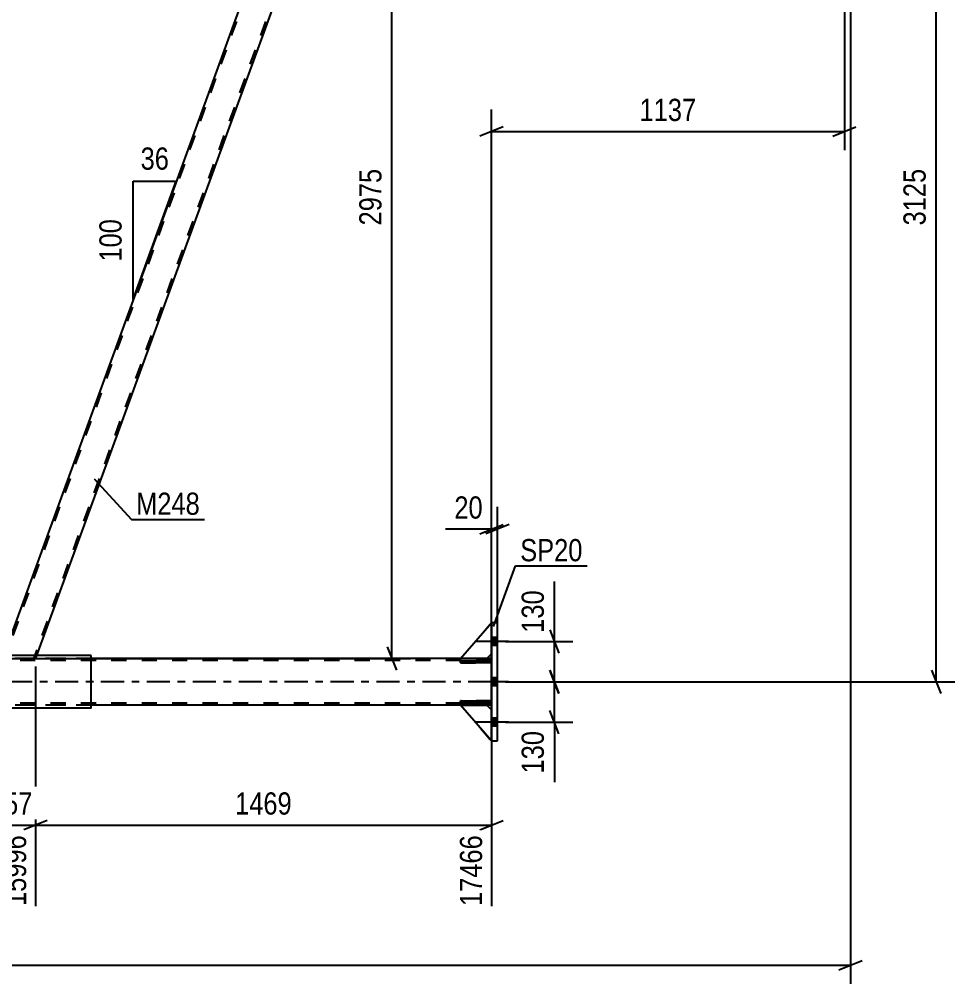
# Model space of a CAD drawing. Header units: millimetres. Extents: x -858 to 331, y -869 to -28.
# Drawn here: x -193.7 to -73.2, y -448.5 to -324.1 of the extents above; entities that cross this region are included whole.
import ezdxf

# ---------------------------------------------------------------- set-up
doc = ezdxf.new("R2010")
doc.units = ezdxf.units.MM
doc.linetypes.add('DXK_LINE_DOT2', pattern=[3.9198, 1.9599, -1.9599])
doc.linetypes.add('DXK_LINE_DOT3', pattern=[5.9187, 2.979, -0.9799, 0.9799, -0.9799])
doc.styles.add('Arial Narrow', font='ARIALN.TTF', dxfattribs={"height": 0.2})

# ---------------------------------------------------------------- blocks, each defined once
blk = doc.blocks.new('Part-570393797-13123 - 12424')
at = {"color": 7, "linetype": 'DXK_LINE_DOT2'}
for p, q in [((-136.89, -406.54), (-132.89, -401.94)), ((-132.89, -401.94), (-132.89, -405.94)), ((-133.49, -406.54), (-136.89, -406.54)), ((-132.89, -405.94), (-133.49, -406.54))]:
    blk.add_line(p, q, dxfattribs=at)
blk = doc.blocks.new('Part-570393797-12472 - 12424')
at = {"color": 7, "linetype": 'DXK_LINE_DOT2'}
for p, q in [((-132.89, -406.54), (-799.83, -406.54)), ((-184.47, -406.54), (-206.01, -406.54)), ((-133.49, -406.54), (-136.89, -406.54)), ((-132.89, -406.54), (-132.89, -412.54)), ((-132.89, -406.78), (-807.83, -406.78)), ((-132.89, -412.3), (-807.83, -412.3)), ((-132.89, -412.54), (-716.82, -412.54)), ((-184.47, -412.54), (-206.01, -412.54)), ((-133.49, -412.54), (-136.89, -412.54))]:
    blk.add_line(p, q, dxfattribs=at)
at = {"color": 2, "linetype": 'Continuous'}
for p, q in [((-136.89, -406.54), (-184.47, -406.54)), ((-132.89, -406.54), (-133.49, -406.54)), ((-136.89, -412.54), (-184.47, -412.54)), ((-132.89, -412.54), (-133.49, -412.54))]:
    blk.add_line(p, q, dxfattribs=at)
at = {"color": 7, "linetype": 'DXK_LINE_DOT3'}
blk.add_line((-132.89, -409.54), (-807.83, -409.54), dxfattribs=at)
blk = doc.blocks.new('Part-570393797-12875 - 12424')
at = {"color": 7, "linetype": 'DXK_LINE_DOT2'}
for p, q in [((-152.35, -287.54), (-195.66, -406.54)), ((-148.6, -287.54), (-191.91, -406.54)), ((-152.6, -287.54), (-152.75, -287.94)), ((-148.34, -287.54), (-152.6, -287.54)), ((-152.6, -287.54), (-152.56, -287.54)), ((-148.34, -287.54), (-148.49, -287.94)), ((-194.75, -403.33), (-195.91, -406.54)), ((-191.66, -406.54), (-195.91, -406.54)), ((-191.51, -406.14), (-191.66, -406.54))]:
    blk.add_line(p, q, dxfattribs=at)
at = {"color": 2, "linetype": 'Continuous'}
for p, q in [((-152.75, -287.94), (-194.75, -403.33)), ((-148.49, -287.94), (-191.51, -406.14))]:
    blk.add_line(p, q, dxfattribs=at)
blk = doc.blocks.new('Part-570393797-12764 - 12424')
at = {"color": 2, "linetype": 'Continuous'}
for p, q in [((-136.89, -406.54), (-132.89, -401.94)), ((-133.49, -406.54), (-136.89, -406.54)), ((-132.89, -405.94), (-133.49, -406.54))]:
    blk.add_line(p, q, dxfattribs=at)
at = {"color": 7, "linetype": 'DXK_LINE_DOT2'}
blk.add_line((-132.89, -405.94), (-132.89, -401.94), dxfattribs=at)
blk = doc.blocks.new('Part-570393797-12765 - 12424')
at = {"color": 2, "linetype": 'Continuous'}
for p, q in [((-136.89, -412.54), (-133.49, -412.54)), ((-132.89, -417.14), (-136.89, -412.54)), ((-133.49, -412.54), (-132.89, -413.14))]:
    blk.add_line(p, q, dxfattribs=at)
at = {"color": 7, "linetype": 'DXK_LINE_DOT2'}
blk.add_line((-132.89, -413.14), (-132.89, -417.14), dxfattribs=at)
blk = doc.blocks.new('Part-570393797-12790 - 12424')
at = {"color": 7, "linetype": 'DXK_LINE_DOT2'}
for p, q in [((-132.89, -406.78), (-136.89, -406.78)), ((-136.89, -406.78), (-136.89, -407.1)), ((-136.89, -407.1), (-132.89, -407.1)), ((-133.49, -407.1), (-133.49, -406.78)), ((-132.89, -407.1), (-132.89, -406.78))]:
    blk.add_line(p, q, dxfattribs=at)
blk = doc.blocks.new('Part-570393797-12791 - 12424')
at = {"color": 7, "linetype": 'DXK_LINE_DOT2'}
for p, q in [((-132.89, -411.98), (-136.89, -411.98)), ((-136.89, -411.98), (-136.89, -412.3)), ((-136.89, -412.3), (-132.89, -412.3)), ((-133.49, -412.3), (-133.49, -411.98)), ((-132.89, -412.3), (-132.89, -411.98))]:
    blk.add_line(p, q, dxfattribs=at)
blk = doc.blocks.new('Part-570393797-12792 - 12424')
at = {"color": 2, "linetype": 'Continuous'}
for p, q in [((-136.89, -407.1), (-136.89, -406.78)), ((-136.89, -406.78), (-132.89, -406.78)), ((-132.89, -407.1), (-136.89, -407.1)), ((-132.89, -406.78), (-132.89, -407.1))]:
    blk.add_line(p, q, dxfattribs=at)
at = {"color": 7, "linetype": 'DXK_LINE_DOT2'}
blk.add_line((-133.49, -407.1), (-133.49, -406.78), dxfattribs=at)
blk = doc.blocks.new('Part-570393797-12793 - 12424')
at = {"color": 2, "linetype": 'Continuous'}
for p, q in [((-136.89, -412.3), (-136.89, -411.98)), ((-136.89, -411.98), (-132.89, -411.98)), ((-132.89, -412.3), (-136.89, -412.3)), ((-132.89, -411.98), (-132.89, -412.3))]:
    blk.add_line(p, q, dxfattribs=at)
at = {"color": 7, "linetype": 'DXK_LINE_DOT2'}
blk.add_line((-133.49, -412.3), (-133.49, -411.98), dxfattribs=at)
blk = doc.blocks.new('Bolt-570393797-12852 - 12424')
at = {"linetype": 'Continuous'}
for points in [[(-132.09, -404.86), (-132.09, -403.82), (-132.89, -403.82), (-132.89, -404.86)], [(-132.09, -404.86), (-132.09, -403.82), (-132.89, -403.82), (-132.89, -404.86)], [(-132.09, -404.86), (-132.09, -403.82), (-132.89, -403.82), (-132.89, -404.86)], [(-132.09, -410.06), (-132.09, -409.02), (-132.89, -409.02), (-132.89, -410.06)], [(-132.09, -410.06), (-132.09, -409.02), (-132.89, -409.02), (-132.89, -410.06)], [(-132.09, -415.26), (-132.09, -414.22), (-132.89, -414.22), (-132.89, -415.26)], [(-132.09, -415.26), (-132.09, -414.22), (-132.89, -414.22), (-132.89, -415.26)], [(-132.09, -415.26), (-132.09, -414.22), (-132.89, -414.22), (-132.89, -415.26)]]:
    blk.add_hatch(color=1, dxfattribs=at).paths.add_polyline_path(points)
at = {"color": 1, "linetype": 'Continuous'}
for p, q in [((-132.09, -403.82), (-132.89, -403.82)), ((-132.09, -403.82), (-132.89, -403.82)), ((-132.09, -403.82), (-132.89, -403.82)), ((-130.69, -404.34), (-134.89, -404.34)), ((-130.69, -404.34), (-134.89, -404.34)), ((-130.69, -404.34), (-134.89, -404.34)), ((-132.09, -404.86), (-132.89, -404.86)), ((-132.09, -404.86), (-132.89, -404.86)), ((-132.09, -404.86), (-132.89, -404.86)), ((-132.09, -409.02), (-132.89, -409.02)), ((-132.09, -409.02), (-132.89, -409.02)), ((-130.69, -409.54), (-134.89, -409.54)), ((-130.69, -409.54), (-134.89, -409.54)), ((-132.09, -410.06), (-132.89, -410.06)), ((-132.09, -410.06), (-132.89, -410.06)), ((-130.69, -414.74), (-134.89, -414.74)), ((-130.69, -414.74), (-134.89, -414.74)), ((-130.69, -414.74), (-134.89, -414.74)), ((-132.09, -414.22), (-132.89, -414.22)), ((-132.09, -414.22), (-132.89, -414.22)), ((-132.09, -414.22), (-132.89, -414.22)), ((-132.09, -415.26), (-132.89, -415.26)), ((-132.09, -415.26), (-132.89, -415.26)), ((-132.09, -415.26), (-132.89, -415.26))]:
    blk.add_line(p, q, dxfattribs=at)
blk = doc.blocks.new('Part-570393797-13124 - 12424')
at = {"color": 7, "linetype": 'DXK_LINE_DOT2'}
for p, q in [((-133.49, -412.54), (-136.89, -412.54)), ((-136.89, -412.54), (-132.89, -417.14)), ((-132.89, -413.14), (-133.49, -412.54)), ((-132.89, -417.14), (-132.89, -413.14))]:
    blk.add_line(p, q, dxfattribs=at)
blk = doc.blocks.new('Part-570393797-13003 - 12424')
at = {"color": 2, "linetype": 'Continuous'}
for p, q in [((-132.89, -401.94), (-132.89, -417.14)), ((-132.09, -401.94), (-132.89, -401.94)), ((-132.09, -417.14), (-132.09, -401.94)), ((-132.89, -417.14), (-132.09, -417.14))]:
    blk.add_line(p, q, dxfattribs=at)
blk = doc.blocks.new('Part-570393797-13042 - 12424')
at = {"color": 2, "linetype": 'Continuous'}
for p, q in [((-184.47, -406.14), (-206.01, -406.14)), ((-206.01, -406.76), (-206.01, -406.14)), ((-184.47, -412.94), (-184.47, -406.14)), ((-206.01, -412.94), (-206.01, -412.04)), ((-184.47, -412.94), (-206.01, -412.94))]:
    blk.add_line(p, q, dxfattribs=at)
at = {"color": 7, "linetype": 'DXK_LINE_DOT2'}
blk.add_line((-206.01, -412.04), (-206.01, -406.76), dxfattribs=at)
blk = doc.blocks.new('StraightDimension-570393797-13623 - 12424')
at = {"color": 7, "linetype": 'Continuous'}
for p, q in [((-124.78, -404.34), (-124.78, -396.6)), ((-124.78, -404.34), (-124.78, -396.6)), ((-125.38, -402.84), (-124.18, -405.84)), ((-131.09, -404.34), (-122.38, -404.34)), ((-124.78, -409.54), (-124.78, -404.34)), ((-124.18, -411.04), (-125.38, -408.04)), ((-131.09, -409.54), (-122.38, -409.54))]:
    blk.add_line(p, q, dxfattribs=at)
at = {"color": 0}
blk.add_wipeout([(-125.53, -397.13), (-129.73, -397.13), (-129.73, -403.81), (-125.53, -403.81)], dxfattribs=at)
at = {"color": 3, "style": 'Arial Narrow'}
blk.add_text('130', height=2.863, rotation=90.0002, dxfattribs=at).set_placement((-126.13, -403.21))
blk = doc.blocks.new('StraightDimension-570393797-14819 - 12424')
at = {"color": 7, "linetype": 'Continuous'}
for p, q in [((-87.4, -288.54), (-87.4, -340.97)), ((-132.89, -405.54), (-132.89, -335.72)), ((-131.39, -337.97), (-134.39, -339.17)), ((-88.9, -339.17), (-85.9, -337.97)), ((-132.89, -338.57), (-87.4, -338.57))]:
    blk.add_line(p, q, dxfattribs=at)
at = {"color": 0}
blk.add_wipeout([(-105.89, -337.82), (-105.89, -333.62), (-114.4, -333.62), (-114.4, -337.82)], dxfattribs=at)
at = {"color": 3, "style": 'Arial Narrow'}
blk.add_text('1137', height=2.863, dxfattribs=at).set_placement((-113.8, -337.22))
blk = doc.blocks.new('StraightDimension-570393797-14627 - 12424')
at = {"color": 7, "linetype": 'Continuous'}
for p, q in [((-74.97, -286.04), (-76.17, -283.04)), ((-85.6, -284.54), (-73.17, -284.54)), ((-75.57, -409.54), (-75.57, -284.54)), ((-76.17, -408.04), (-74.97, -411.04)), ((-131.09, -409.54), (-73.17, -409.54))]:
    blk.add_line(p, q, dxfattribs=at)
at = {"color": 0}
blk.add_wipeout([(-76.32, -342.78), (-80.52, -342.78), (-80.52, -351.29), (-76.32, -351.29)], dxfattribs=at)
at = {"color": 3, "style": 'Arial Narrow'}
blk.add_text('3125', height=2.863, rotation=90.0002, dxfattribs=at).set_placement((-76.92, -350.69))
blk = doc.blocks.new('StraightDimension-570393797-13631 - 12424')
at = {"color": 7, "linetype": 'Continuous'}
for p, q in [((-125.38, -408.04), (-124.18, -411.04)), ((-131.09, -409.54), (-122.38, -409.54)), ((-124.78, -414.74), (-124.78, -409.54)), ((-124.18, -416.24), (-125.38, -413.24)), ((-131.09, -414.74), (-122.38, -414.74)), ((-124.78, -414.74), (-124.78, -422.47)), ((-124.78, -414.74), (-124.78, -422.47))]:
    blk.add_line(p, q, dxfattribs=at)
at = {"color": 0}
blk.add_wipeout([(-125.53, -415.26), (-129.73, -415.26), (-129.73, -421.95), (-125.53, -421.95)], dxfattribs=at)
at = {"color": 3, "style": 'Arial Narrow'}
blk.add_text('130', height=2.863, rotation=90.0002, dxfattribs=at).set_placement((-126.13, -421.35))
blk = doc.blocks.new('AngleDimension-570393797-13242 - 12424')
at = {"color": 7, "linetype": 'Continuous'}
for p, q in [((-179.06, -345), (-173.52, -345)), ((-179.06, -360.22), (-173.52, -345)), ((-179.06, -360.22), (-179.06, -345)), ((-173.59, -345.22), (-173.52, -345))]:
    blk.add_line(p, q, dxfattribs=at)
at = {"color": 0}
for points in [[(-173.86, -344.1), (-173.86, -339.9), (-178.71, -339.9), (-178.71, -344.1)], [(-179.96, -349.27), (-184.16, -349.27), (-184.16, -355.95), (-179.96, -355.95)]]:
    blk.add_wipeout(points, dxfattribs=at)
at = {"color": 3, "style": 'Arial Narrow'}
blk.add_text('36', height=2.863, dxfattribs=at).set_placement((-178.11, -343.5))
blk.add_text('100', height=2.863, rotation=90.0002, dxfattribs=at).set_placement((-180.56, -355.35))
blk = doc.blocks.new('StraightDimension-570393797-13413 - 12424')
at = {"color": 7, "linetype": 'Continuous'}
for p, q in [((-191.66, -407.54), (-191.66, -438.44)), ((-132.89, -413.54), (-132.89, -438.44)), ((-190.16, -427.4), (-193.16, -428.6)), ((-134.39, -428.6), (-131.39, -427.4)), ((-191.66, -428), (-132.89, -428))]:
    blk.add_line(p, q, dxfattribs=at)
at = {"color": 0}
blk.add_wipeout([(-158.02, -427.25), (-158.02, -423.05), (-166.53, -423.05), (-166.53, -427.25)], dxfattribs=at)
at = {"color": 3, "style": 'Arial Narrow'}
blk.add_text('1469', height=2.863, dxfattribs=at).set_placement((-165.93, -426.65))
at = {"color": 0, "linetype": 'Continuous'}
blk.add_wipeout([(-133.49, -428.7), (-137.69, -428.7), (-137.69, -439.04), (-133.49, -439.04)], dxfattribs=at)
at = {"color": 3, "linetype": 'Continuous', "style": 'Arial Narrow'}
blk.add_text('17466', height=2.863, rotation=90.0002, dxfattribs=at).set_placement((-134.09, -438.44))
blk = doc.blocks.new('StraightDimension-570393797-13429 - 12424')
at = {"color": 7, "linetype": 'Continuous'}
for p, q in [((-197.93, -407.54), (-197.93, -438.44)), ((-191.66, -407.54), (-191.66, -438.44)), ((-199.43, -428.6), (-196.43, -427.4)), ((-190.16, -427.4), (-193.16, -428.6)), ((-197.93, -428), (-191.66, -428))]:
    blk.add_line(p, q, dxfattribs=at)
at = {"color": 0}
blk.add_wipeout([(-191.45, -427.25), (-191.45, -423.05), (-198.13, -423.05), (-198.13, -427.25)], dxfattribs=at)
at = {"color": 0, "linetype": 'Continuous'}
blk.add_wipeout([(-192.26, -428.7), (-196.46, -428.7), (-196.46, -439.04), (-192.26, -439.04)], dxfattribs=at)
at = {"color": 3, "style": 'Arial Narrow'}
blk.add_text('157', height=2.863, dxfattribs=at).set_placement((-197.53, -426.65))
at = {"color": 3, "linetype": 'Continuous', "style": 'Arial Narrow'}
blk.add_text('15996', height=2.863, rotation=90.0002, dxfattribs=at).set_placement((-192.86, -438.44))
blk = doc.blocks.new('StraightDimension-570393797-13676 - 12424')
at = {"color": 7, "linetype": 'Continuous'}
for p, q in [((-145.71, -406.54), (-145.71, -287.54)), ((-146.31, -405.04), (-145.11, -408.04)), ((-481.2, -406.54), (-143.31, -406.54))]:
    blk.add_line(p, q, dxfattribs=at)
at = {"color": 0}
blk.add_wipeout([(-146.46, -342.78), (-150.66, -342.78), (-150.66, -351.29), (-146.46, -351.29)], dxfattribs=at)
at = {"color": 3, "style": 'Arial Narrow'}
blk.add_text('2975', height=2.863, rotation=90.0002, dxfattribs=at).set_placement((-147.06, -350.69))
blk = doc.blocks.new('StraightDimension-570393797-13687 - 12424')
at = {"color": 7, "linetype": 'Continuous'}
for p, q in [((-86.6, -293.14), (-86.6, -448.46)), ((-820.73, -446.06), (-86.6, -446.06)), ((-88.1, -446.66), (-85.1, -445.46))]:
    blk.add_line(p, q, dxfattribs=at)
blk = doc.blocks.new('StraightDimension-570393797-13938 - 12424')
at = {"color": 7, "linetype": 'Continuous'}
for p, q in [((-132.89, -416.14), (-132.89, -386.99)), ((-132.09, -416.14), (-132.09, -386.99)), ((-132.89, -389.84), (-138.8, -389.84)), ((-132.89, -389.84), (-138.8, -389.84)), ((-134.39, -390.44), (-131.39, -389.24)), ((-130.59, -389.24), (-133.59, -390.44)), ((-132.89, -389.84), (-132.09, -389.84))]:
    blk.add_line(p, q, dxfattribs=at)
at = {"color": 0}
blk.add_wipeout([(-133.42, -389.09), (-133.42, -384.89), (-138.27, -384.89), (-138.27, -389.09)], dxfattribs=at)
at = {"color": 3, "style": 'Arial Narrow'}
blk.add_text('20', height=2.863, dxfattribs=at).set_placement((-137.67, -388.49))
blk = doc.blocks.new('Mark-570393797-12871 - 12424')
at = {"color": 0}
blk.add_wipeout([(-170.47, -388), (-170.47, -385), (-178.69, -385), (-178.69, -388)], dxfattribs=at)
blk.add_wipeout([(-170.47, -388), (-170.47, -385), (-178.69, -385), (-178.69, -388)], dxfattribs=at)
at = {"color": 30, "linetype": 'Continuous'}
for p, q in [((-184.08, -383.35), (-179.29, -388.6)), ((-179.29, -388.6), (-169.87, -388.6))]:
    blk.add_line(p, q, dxfattribs=at)
at = {"color": 3, "style": 'Arial Narrow'}
blk.add_text('M248', height=2.863, dxfattribs=at).set_placement((-178.69, -388))
blk = doc.blocks.new('Mark-570393797-12999 - 12424')
at = {"color": 0}
blk.add_wipeout([(-121.14, -393.99), (-121.14, -390.99), (-129.18, -390.99), (-129.18, -393.99)], dxfattribs=at)
blk.add_wipeout([(-121.14, -393.99), (-121.14, -390.99), (-129.18, -390.99), (-129.18, -393.99)], dxfattribs=at)
at = {"color": 30, "linetype": 'Continuous'}
for p, q in [((-132.62, -402.39), (-129.78, -394.59)), ((-129.78, -394.59), (-120.54, -394.59))]:
    blk.add_line(p, q, dxfattribs=at)
at = {"color": 3, "style": 'Arial Narrow'}
blk.add_text('SP20', height=2.863, dxfattribs=at).set_placement((-129.18, -393.99))

msp = doc.modelspace()

# ---------------------------------------------------------------- block references
for name in ['Part-570393797-12875 - 12424', 'Part-570393797-13123 - 12424', 'Part-570393797-12764 - 12424', 'Part-570393797-13003 - 12424', 'Bolt-570393797-12852 - 12424', 'Part-570393797-12472 - 12424', 'Part-570393797-13042 - 12424', 'Part-570393797-12790 - 12424', 'Part-570393797-12792 - 12424', 'Part-570393797-12791 - 12424', 'Part-570393797-12793 - 12424', 'Part-570393797-12765 - 12424', 'Part-570393797-13124 - 12424']:
    msp.add_blockref(name, (0, 0))

# ---------------------------------------------------------------- next in the draw order: block references
for name in ['AngleDimension-570393797-13242 - 12424', 'StraightDimension-570393797-13623 - 12424']:
    msp.add_blockref(name, (0, 0))

# ---------------------------------------------------------------- next in the draw order: block references
msp.add_blockref('StraightDimension-570393797-14819 - 12424', (0, 0))

# ---------------------------------------------------------------- next in the draw order: block references
msp.add_blockref('StraightDimension-570393797-14627 - 12424', (0, 0))

# ---------------------------------------------------------------- next in the draw order: block references
msp.add_blockref('StraightDimension-570393797-13631 - 12424', (0, 0))

# ---------------------------------------------------------------- next in the draw order: block references
msp.add_blockref('StraightDimension-570393797-13413 - 12424', (0, 0))

# ---------------------------------------------------------------- next in the draw order: block references
msp.add_blockref('StraightDimension-570393797-13429 - 12424', (0, 0))

# ---------------------------------------------------------------- next in the draw order: block references
msp.add_blockref('StraightDimension-570393797-13676 - 12424', (0, 0))

# ---------------------------------------------------------------- next in the draw order: block references
msp.add_blockref('StraightDimension-570393797-13687 - 12424', (0, 0))

# ---------------------------------------------------------------- next in the draw order: block references
for name in ['Mark-570393797-12871 - 12424', 'StraightDimension-570393797-13938 - 12424']:
    msp.add_blockref(name, (0, 0))

# ---------------------------------------------------------------- next in the draw order: block references
msp.add_blockref('Mark-570393797-12999 - 12424', (0, 0))

doc.saveas('drawing.dxf')
